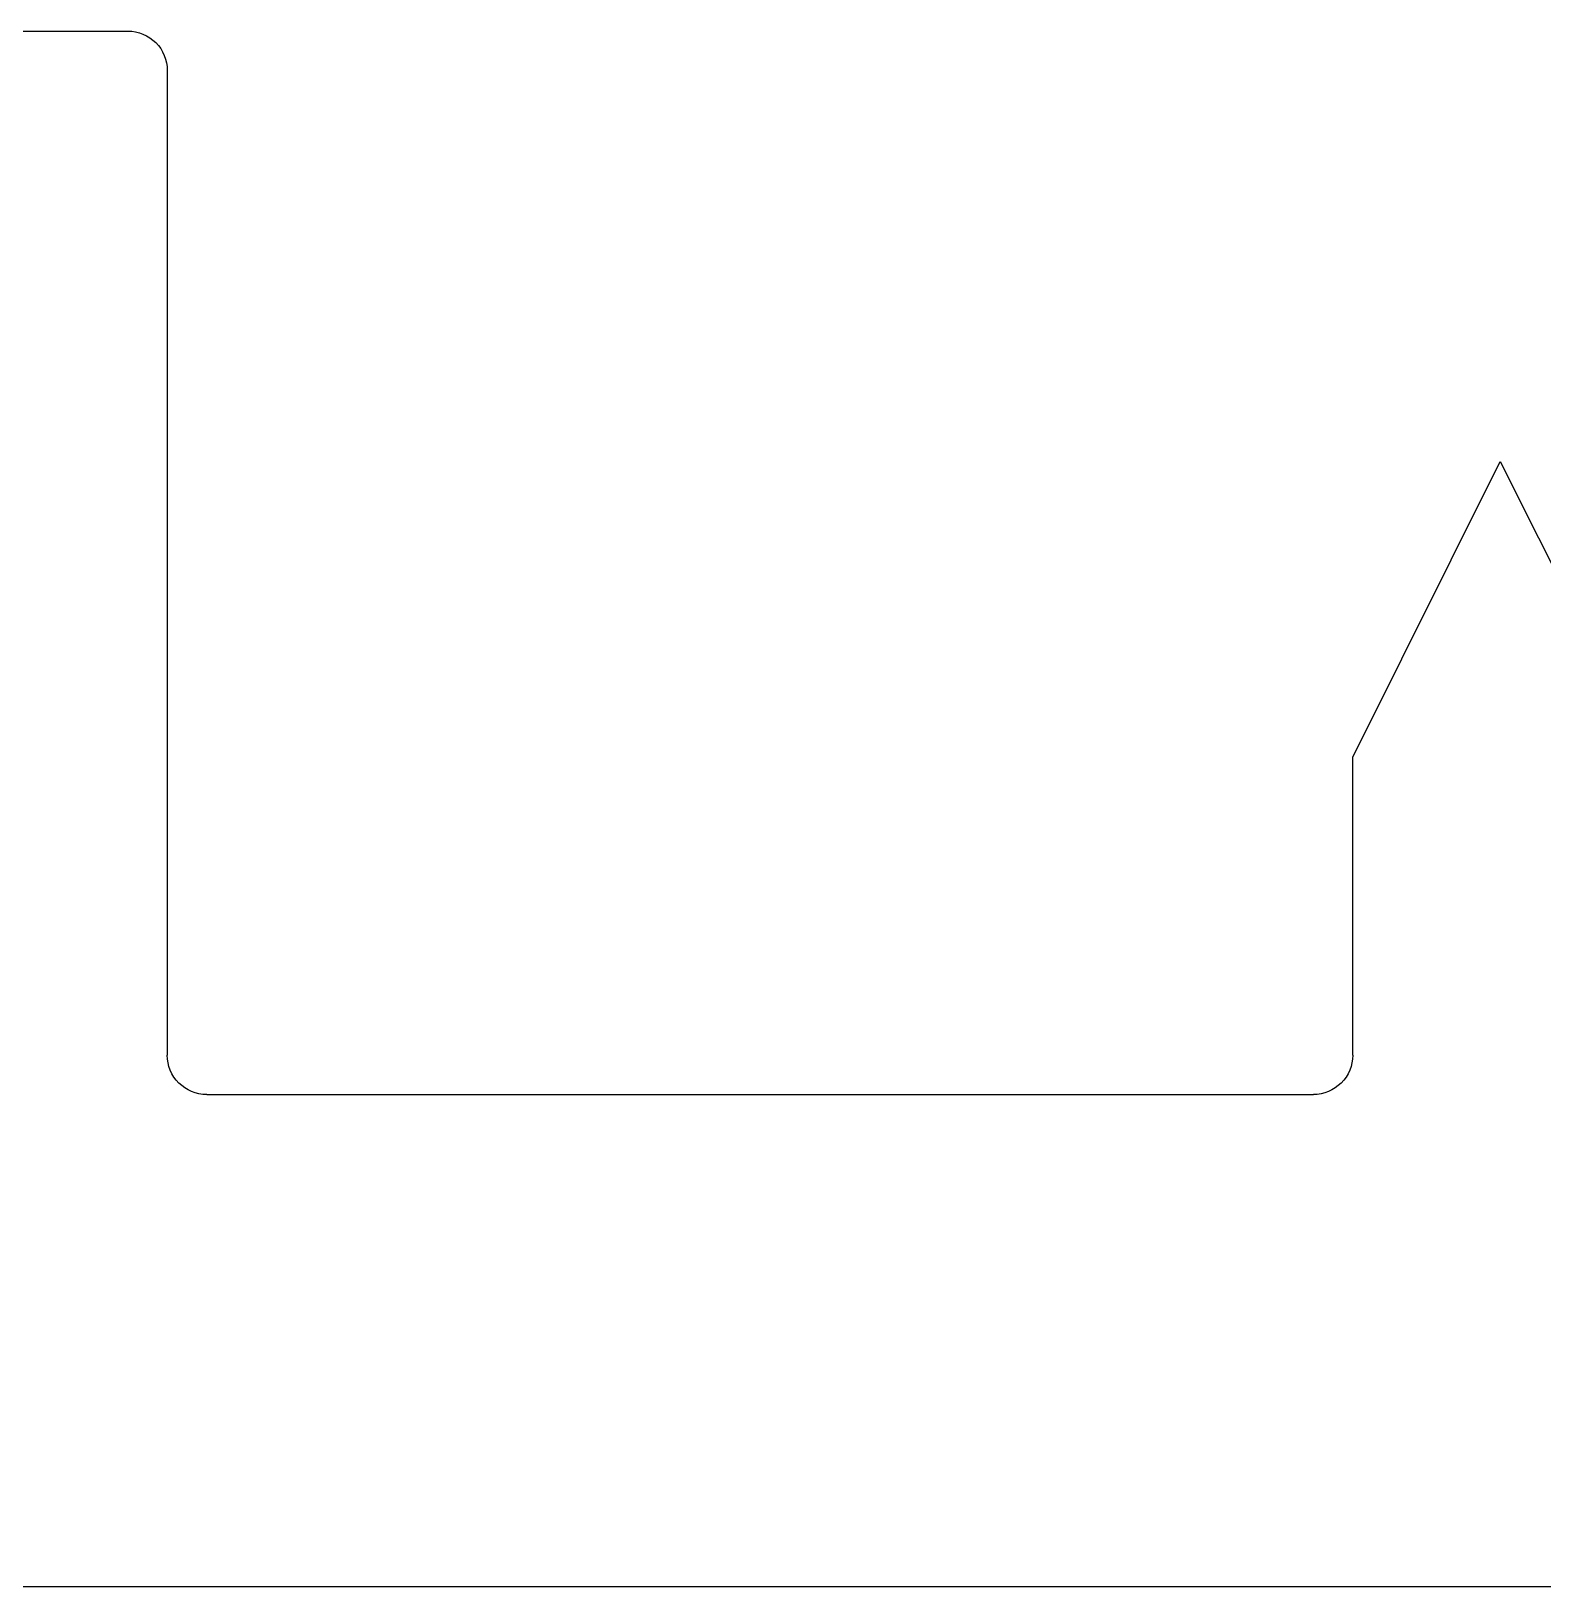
# Model space of a CAD drawing. Extents: x -82 to 113, y -82 to 93.
# Drawn here: x 27.0481 to 27.432, y 69.3736 to 69.7686 of the extents above; entities that cross this region are included whole.
import ezdxf

# ---------------------------------------------------------------- set-up
doc = ezdxf.new("R2010")
doc.units = 0
doc.header["$MEASUREMENT"] = 0
doc.layers.get('0').update_dxf_attribs({"linetype": 'CONTINUOUS'})
doc.layers.add('VENT', color=5, linetype='CONTINUOUS')

# ---------------------------------------------------------------- blocks, each defined once
blk = doc.blocks.new('3205-2_Sash_Component')
for p, q in [((0.08650000000005775, 0.01000000442468263), (0.08650000000005775, 3.122602770101253)), ((-0.3084999998833794, 2.822602770101252), (-0.3084999998600677, 2.787602770101253)), ((-0.2984999998534071, 2.777602770107913), (-0.04849964419101527, 2.777602770274425)), ((-0.03849964418435481, 2.767602770270456), (-0.03849964429590358, 2.486561303180994)), ((-0.1241989488141257, 2.476572607002936), (-0.1992045933371287, 2.439083898173863)), ((-0.04850113756317143, 2.476561303296456), (-0.1241989488141257, 2.476572607002936)), ((-0.1992045933371287, 2.439083898173863), (-0.12421023956, 2.4015726078527))]:
    blk.add_line(p, q)
for centre, radius, start, end in [((-0.2984999998600675, 2.787602770107913), 0.01000000000000018, 180.000000038159, 270.0000000381609), ((-0.04849964418435476, 2.767602770274426), 0.009999999999999787, 359.9999999772577, 90.0000000381619), ((-0.04849964429590514, 2.486561303184965), 0.01000000000000156, 269.9914442087638, 359.9999999772476)]:
    blk.add_arc(centre, radius, start, end)
blk = doc.blocks.new('3205_Sash_Yoke_Assembly')
at = {"xscale": -1, "rotation": 270}
blk.add_blockref('3205-2_Sash_Component', (-3.288852770101252, -0.07650000000005555), dxfattribs=at)
blk = doc.blocks.new('3200_Meeting_Stile_Assembly')
at = {"xscale": -1}
blk.add_blockref('3205_Sash_Yoke_Assembly', (1.014875000000018, 2.240000082920659), dxfattribs=at)

msp = doc.modelspace()

# ---------------------------------------------------------------- block references
at = {"layer": 'VENT', "xscale": -1, "rotation": 180}
msp.add_blockref('3200_Meeting_Stile_Assembly', (25.55656821522366, 71.62362920543643), dxfattribs=at)

doc.saveas('drawing.dxf')
